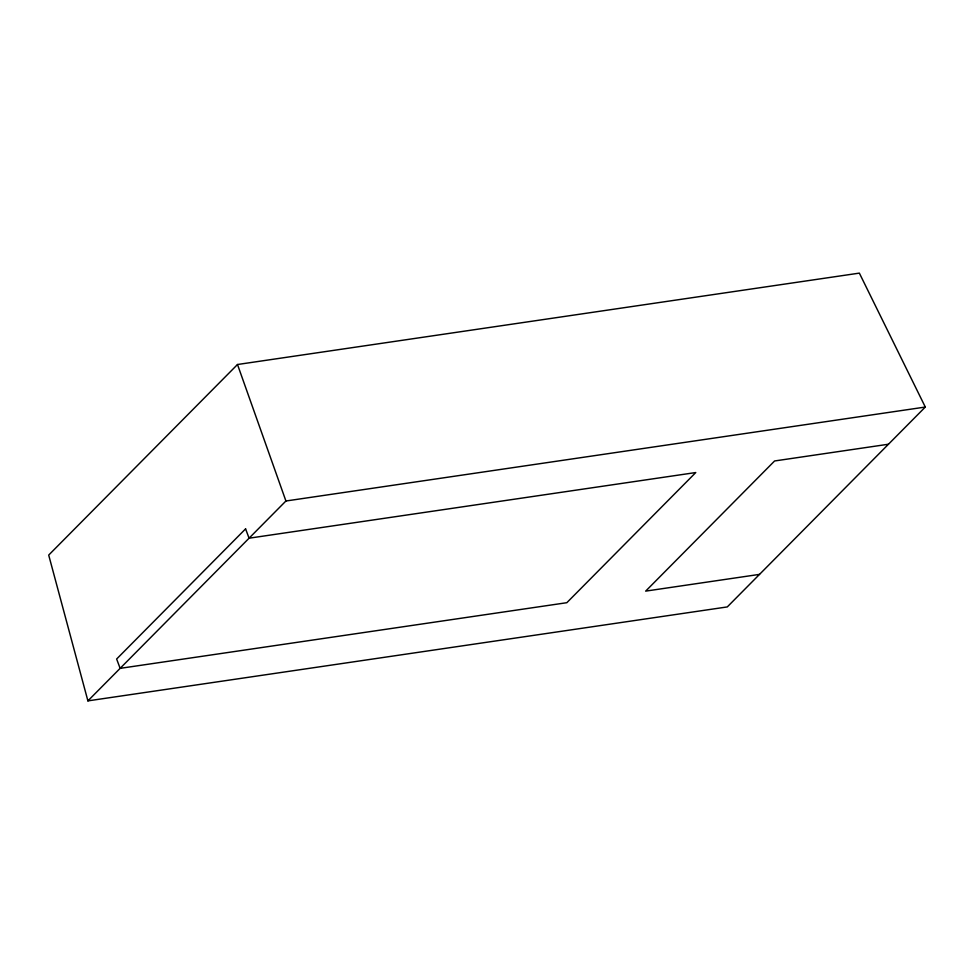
<?xml version="1.0" encoding="UTF-8"?>
<svg xmlns="http://www.w3.org/2000/svg" width="974" height="974" viewBox="0 0 974 974"><rect width="100%" height="100%" fill="white"/><g stroke="black" fill="none" stroke-linecap="round" stroke-linejoin="round"><path stroke-width="1.46" d="M237.498 364.507L48.7 555.083L87.904 700.878L727.286 606.924L925.3 407.047L859.36 273.122L237.498 364.507L285.918 501.001L87.904 700.878M285.918 501.001L925.3 407.047M888.458 444.229L774.598 460.97L645.665 591.121L759.525 574.38M245.582 528.87L116.636 659.021L120.143 668.347L566.831 602.699L695.765 472.548L249.076 538.196L245.582 528.87"/></g></svg>
